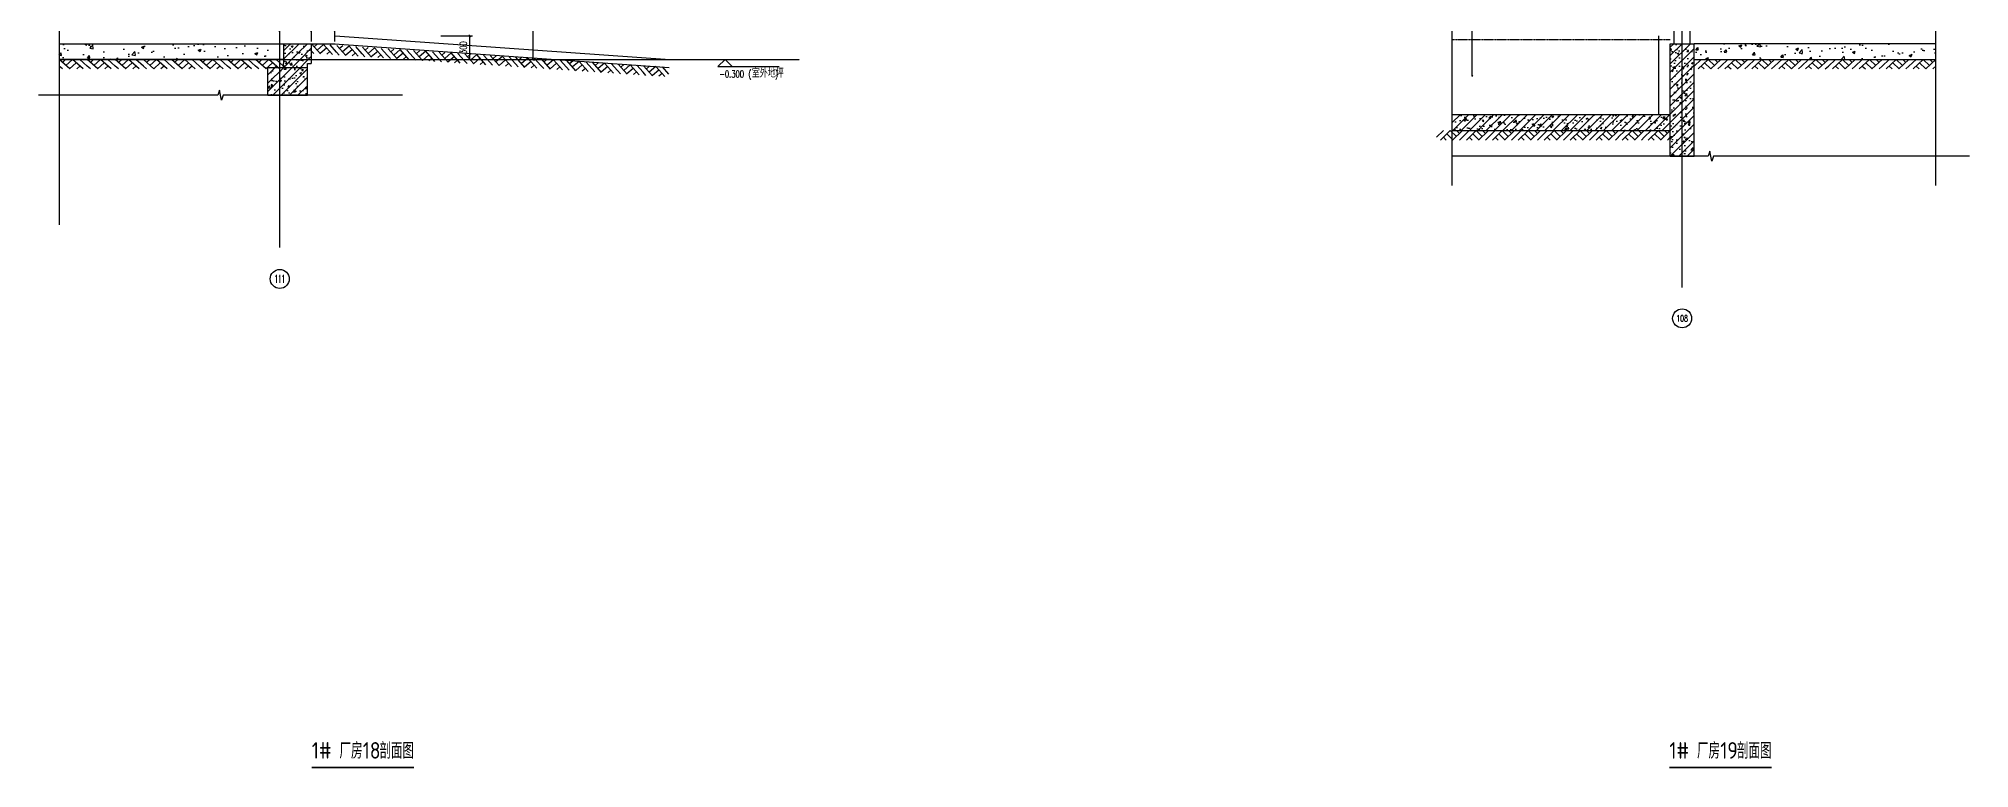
# Model space of a CAD drawing. Extents: x -1899985 to 1774885, y 556286 to 2175695.
# Drawn here: x -1501940 to -1477509, y 558987 to 568222 of the extents above; entities that cross this region are included whole.
import ezdxf
from ezdxf.enums import TextEntityAlignment as Align

# ---------------------------------------------------------------- set-up
doc = ezdxf.new("R2010")
doc.units = 0
doc.header["$LTSCALE"] = 10
doc.header["$MEASUREMENT"] = 0
for name, pattern in [('20剖面图$0$__DASH', [0.35, 0.25, -0.1]), ('20剖面图$0$DASH', [0.35, 0.25, -0.1]), ('20剖面图$0$DOTE', [2.42, 2, -0.2, 0.02, -0.2])]:
    doc.linetypes.add(name, pattern=pattern)
doc.layers.get('Defpoints').update_dxf_attribs({"color": 210})
for name, color, linetype in [('20剖面图$0$A-AXIS-D', 1, 'Continuous'), ('20剖面图$0$A-AXIS-DOTE', 14, '20剖面图$0$DOTE'), ('20剖面图$0$A-AXIS-DP', 126, 'Continuous'), ('20剖面图$0$A-HATCH-1', 252, 'Continuous'), ('20剖面图$0$A-HATCH-2', 251, 'Continuous'), ('20剖面图$0$A-LIN-V', 9, 'Continuous'), ('20剖面图$0$A-SFCE', 30, 'Continuous'), ('20剖面图$0$AS-COLN', 6, 'Continuous'), ('20剖面图$0$AS-WALL', 40, 'Continuous'), ('20剖面图$0$DIM_ELEV', 3, 'Continuous'), ('20剖面图$0$DIM_SYMB', 3, 'Continuous'), ('20剖面图$0$PUB_HATCH', 8, 'Continuous'), ('20剖面图$0$PUB_TEXT', 7, 'Continuous'), ('A-LIN-V', 9, 'Continuous'), ('PUB_TEXT', 7, 'Continuous')]:
    doc.layers.add(name, color=color, linetype=linetype)
doc.styles.add('20剖面图$0$_TCH_AXIS', font='COMPLEX', dxfattribs={"bigfont": 'GBCBIG'})
doc.styles.add('20剖面图$0$_TCH_DIM', font='SIMPLEX', dxfattribs={"bigfont": 'GBCBIG'})
doc.styles.add('20剖面图$0$_TCH_DIM_T3', font='SIMPLEX', dxfattribs={"width": 0.705882, "bigfont": 'GBCBIG'})
doc.styles.add('20剖面图$0$Standard', font='gbenor.shx', dxfattribs={"bigfont": 'gbcbig.shx'})
doc.dimstyles.new('20剖面图$0$_TCH_ARCH&&30', dxfattribs={"dimtxt": 89.25, "dimasz": 30, "dimexe": 30, "dimexo": 30, "dimgap": 37.875, "dimtad": 1, "dimdec": 0, "dimzin": 0, "dimdsep": 46, "dimtxsty": '20剖面图$0$_TCH_DIM_T3', "dimblk": '20剖面图$0$_ArchTick', "dimcen": 0.09, "dimclrt": 7, "dimazin": 2, "dimtfac": 1, "dimtdec": 0, "dimtix": 1, "dimtmove": 2, "dimatfit": 3, "dimfxl": 1, "dimtolj": 1, "dimtzin": 0, "dimarcsym": 0})
pattern_1 = [(45, (0, 0), (-53.0330086, 53.0330086), []), (50, (0, 0), (215.178055, -18.82564), [22.5, -247.5]), (355, (0, 0), (-41.6254, 225.65764), [18, -198]), (100.4514, (17.93, -1.57), (173.552815, 206.831863), [19.122057, -210.342634]), (46.1842, (0, 60), (320.172315, -49.655704), [33.75, -371.25]), (96.6356, (26.68, 55.86), (280.39881, 292.23536), [28.683086, -315.5139]), (351.1842, (0, 60), (280.398584, 292.23558), [27, -297]), (21, (30, 45), (179.072116, -120.785667), [22.5, -247.5]), (326, (30, 45), (72.9946, 217.545014), [18, -198]), (71.4514, (44.92, 34.93), (252.066789, 96.75915), [19.122057, -210.342634]), (37.5, (0, 0), (3.6479566, 99.868156), [0, -195.6, 0, -201, 0, -198.75]), (7.5, (0, 0), (78.920861, 118.3235136), [0, -114.6, 0, -191.1, 0, -75.75]), (327.5, (-66.9, 0), (160.146731, -6.7664615), [0, -75, 0, -234, 0, -310.5]), (317.5, (-96.9, 0), (174.955851, 30.031495), [0, -97.5, 0, -155.4, 0, -220.5])]

# ---------------------------------------------------------------- blocks, each defined once
blk = doc.blocks.new('20剖面图$0$$LinePat$素土夯实')
at = {"color": 0}
for p, q in [((0, -210), (210, 0)), ((120, -300), (420, 0)), ((420, 0), (608, -188)), ((495, -300), (795, 0)), ((615, 0), (705, -90)), ((210, -210), (300, -300)), ((315, -105), (502, -293)), ((705, -300), (795, -210))]:
    blk.add_line(p, q, dxfattribs=at)
blk = doc.blocks.new('20剖面图$0$_ArchTick')
at = {"color": 0, "linetype": 'ByBlock', "const_width": 0.4}
blk.add_lwpolyline([(-0.5, -0.5), (0.5, 0.5)], dxfattribs=at)
blk = doc.blocks.new('*D328')
at = {"layer": '20剖面图$0$A-AXIS-D', "color": 0, "lineweight": -2, "transparency": 16777216}
for p, q in [((-1496052, 582757), (-1495652, 582757)), ((-1495682, 567957), (-1495682, 582757)), ((-1496052, 567957), (-1495652, 567957))]:
    blk.add_line(p, q, dxfattribs=at)
at = {"layer": 'Defpoints', "color": 0, "transparency": 16777216}
for p in [(-1496082, 582757), (-1495682, 582757), (-1496082, 567957)]:
    blk.add_point(p, dxfattribs=at)
at = {"layer": '20剖面图$0$A-AXIS-D', "color": 0, "lineweight": -2, "transparency": 16777216, "xscale": 30, "yscale": 30, "zscale": 30}
for p, rotation in [((-1495682, 582757), 90), ((-1495682, 567957), 270)]:
    blk.add_blockref('20剖面图$0$_ArchTick', p, dxfattribs=dict(at, rotation=rotation))
at = {"layer": '20剖面图$0$A-AXIS-D', "color": 7, "transparency": 16777216, "insert": (-1495765, 575357), "char_height": 89.2, "attachment_point": 5, "rotation": 90, "style": '20剖面图$0$_TCH_DIM_T3'}
blk.add_mtext('\\A1;14800', dxfattribs=at)
blk = doc.blocks.new('*D329')
at = {"layer": '20剖面图$0$A-AXIS-D', "color": 0, "lineweight": -2, "transparency": 16777216}
for p, q in [((-1496852, 568257), (-1496452, 568257)), ((-1496482, 567957), (-1496482, 568257)), ((-1496852, 567957), (-1496452, 567957))]:
    blk.add_line(p, q, dxfattribs=at)
at = {"layer": 'Defpoints', "color": 0, "transparency": 16777216}
for p in [(-1496882, 568257), (-1496482, 568257), (-1496882, 567957)]:
    blk.add_point(p, dxfattribs=at)
at = {"layer": '20剖面图$0$A-AXIS-D', "color": 0, "lineweight": -2, "transparency": 16777216, "xscale": 30, "yscale": 30, "zscale": 30}
for p, rotation in [((-1496482, 568257), 90), ((-1496482, 567957), 270)]:
    blk.add_blockref('20剖面图$0$_ArchTick', p, dxfattribs=dict(at, rotation=rotation))
at = {"layer": '20剖面图$0$A-AXIS-D', "color": 7, "transparency": 16777216, "insert": (-1496565, 568107), "char_height": 89.2, "attachment_point": 5, "rotation": 90, "style": '20剖面图$0$_TCH_DIM_T3'}
blk.add_mtext('\\A1;300', dxfattribs=at)
blk = doc.blocks.new('*D339')
at = {"layer": '20剖面图$0$A-AXIS-DP', "color": 0, "lineweight": -2, "transparency": 16777216}
for p, q in [((-1498489, 568187), (-1498489, 568359)), ((-1498489, 568329), (-1498190, 568329)), ((-1498190, 568187), (-1498190, 568359))]:
    blk.add_line(p, q, dxfattribs=at)
at = {"layer": 'Defpoints', "color": 0, "transparency": 16777216}
for p in [(-1498190, 568329), (-1498489, 568157), (-1498190, 568157)]:
    blk.add_point(p, dxfattribs=at)
at = {"layer": '20剖面图$0$A-AXIS-DP', "color": 0, "lineweight": -2, "transparency": 16777216, "xscale": 30, "yscale": 30, "zscale": 30, "rotation": 180}
blk.add_blockref('20剖面图$0$_ArchTick', (-1498489, 568329), dxfattribs=at)
at = {"layer": '20剖面图$0$A-AXIS-DP', "color": 0, "lineweight": -2, "transparency": 16777216, "xscale": 30, "yscale": 30, "zscale": 30}
blk.add_blockref('20剖面图$0$_ArchTick', (-1498190, 568329), dxfattribs=at)
at = {"layer": '20剖面图$0$A-AXIS-DP', "color": 7, "transparency": 16777216, "insert": (-1498340, 568411), "char_height": 89.2, "attachment_point": 5, "style": '20剖面图$0$_TCH_DIM_T3'}
blk.add_mtext('\\A1;300', dxfattribs=at)
blk = doc.blocks.new('*D340')
at = {"layer": '20剖面图$0$A-AXIS-DP', "color": 0, "lineweight": -2, "transparency": 16777216}
for p, q in [((-1498889, 568187), (-1498889, 568359)), ((-1498889, 568329), (-1498489, 568329)), ((-1498489, 568187), (-1498489, 568359))]:
    blk.add_line(p, q, dxfattribs=at)
at = {"layer": 'Defpoints', "color": 0, "transparency": 16777216}
for p in [(-1498489, 568329), (-1498889, 568157), (-1498489, 568157)]:
    blk.add_point(p, dxfattribs=at)
at = {"layer": '20剖面图$0$A-AXIS-DP', "color": 0, "lineweight": -2, "transparency": 16777216, "xscale": 30, "yscale": 30, "zscale": 30, "rotation": 180}
blk.add_blockref('20剖面图$0$_ArchTick', (-1498889, 568329), dxfattribs=at)
at = {"layer": '20剖面图$0$A-AXIS-DP', "color": 0, "lineweight": -2, "transparency": 16777216, "xscale": 30, "yscale": 30, "zscale": 30}
blk.add_blockref('20剖面图$0$_ArchTick', (-1498489, 568329), dxfattribs=at)
at = {"layer": '20剖面图$0$A-AXIS-DP', "color": 7, "transparency": 16777216, "insert": (-1498689, 568411), "char_height": 89.2, "attachment_point": 5, "style": '20剖面图$0$_TCH_DIM_T3'}
blk.add_mtext('\\A1;400', dxfattribs=at)
blk = doc.blocks.new('20剖面图')
at = {"layer": '20剖面图$0$A-HATCH-1'}
h = blk.add_hatch(dxfattribs=at)
h.set_pattern_fill('混凝土', color=256, scale=50)
h.set_pattern_definition([(50, (0, 0), (358.63009, -31.37607), [37.5, -412.5]), (355, (0, 0), (-69.37567, 376.09607), [30, -330]), (100.4514, (29.9, -2.6), (289.25469, 344.71977), [31.870095, -350.57106]), (46.1842, (0, 100), (533.62052, -82.75951), [56.25, -618.75]), (96.6356, (44.47, 93.1), (467.33135, 487.05894), [47.80514, -525.8565]), (351.1842, (0, 100), (467.33097, 487.0593), [45, -495]), (21, (50, 75), (298.453526, -201.309445), [37.5, -412.5]), (326, (50, 75), (121.65767, 362.57502), [30, -330]), (71.4514, (74.87, 58.22), (420.111314, 161.26525), [31.870095, -350.57106]), (37.5, (0, 0), (6.079928, 166.446927), [0, -326, 0, -335, 0, -331.25]), (7.5, (0, 0), (131.534769, 197.205856), [0, -191, 0, -318.5, 0, -126.25]), (327.5, (-111.5, 0), (266.911218, -11.277436), [0, -125, 0, -390, 0, -517.5]), (317.5, (-161.5, 0), (291.593085, 50.05249), [0, -162.5, 0, -259, 0, -367.5])])
h.paths.add_polyline_path([(-1499039.5, 567957.5), (-1499039.5, 568157.5), (-1501679.9, 568157.5), (-1501679.9, 567957.5)])
h = blk.add_hatch(dxfattribs=at)
h.set_pattern_fill('混凝土', color=256, scale=50)
h.set_pattern_definition([(50, (93409.3, -6e-09), (358.63009, -31.37607), [37.5, -412.5]), (355, (93409.3, -6e-09), (-69.37567, 376.09607), [30, -330]), (100.4514, (93439.2, -2.6), (289.25469, 344.71977), [31.870095, -350.571056]), (46.1842, (93409.3, 100), (533.62052, -82.75951), [56.25, -618.75]), (96.6356, (93453.8, 93.1), (467.33135, 487.05894), [47.80514, -525.8565]), (351.1842, (93409.3, 100), (467.33097, 487.0593), [45, -495]), (21, (93459.3, 75), (298.453526, -201.309445), [37.5, -412.5]), (326, (93459.3, 75), (121.65767, 362.57502), [30, -330]), (71.4514, (93484.2, 58.22), (420.111314, 161.26525), [31.870095, -350.571056]), (37.5, (93409.31, -6e-09), (6.079928, 166.446927), [0, -326, 0, -335, 0, -331.25]), (7.5, (93409.31, -6e-09), (131.534769, 197.205856), [0, -191, 0, -318.5, 0, -126.25]), (327.5, (93297.81, -6e-09), (266.911218, -11.277436), [0, -125, 0, -390, 0, -517.5]), (317.5, (93247.81, -6e-09), (291.593085, 50.05249), [0, -162.5, 0, -259, 0, -367.5])])
h.paths.add_polyline_path([(-1480993.4, 568157.5), (-1480993.4, 567957.5), (-1477933.1, 567957.5), (-1477933.1, 568157.5)])
at = {"layer": '20剖面图$0$PUB_HATCH'}
h = blk.add_hatch(dxfattribs=at)
h.set_pattern_fill('钢筋混凝土', color=256, scale=30, style=0)
h.set_pattern_definition(pattern_1)
h.paths.add_polyline_path([(-1498839.5, 567907.5), (-1498672.8, 567990.8), (-1498639.5, 568157.5), (-1498839.5, 568157.5)])
h = blk.add_hatch(dxfattribs=at)
h.set_pattern_fill('钢筋混凝土', color=256, scale=30, style=0)
h.set_pattern_definition(pattern_1)
h.paths.add_polyline_path([(-1498672.8, 567990.8), (-1498539.5, 567907.5), (-1498489.7, 567907.5), (-1498489.7, 568157.5), (-1498639.5, 568157.5)])
h = blk.add_hatch(dxfattribs=at)
h.set_pattern_fill('钢筋混凝土', color=256, scale=30, style=0)
h.set_pattern_definition(pattern_1)
h.paths.add_polyline_path([(-1480993.4, 566735.3), (-1480993.4, 568157.5), (-1481293.4, 568157.5), (-1481293.4, 566735.3)])
h = blk.add_hatch(dxfattribs=at)
h.set_pattern_fill('钢筋混凝土', color=256, scale=30, style=0)
h.set_pattern_definition(pattern_1)
h.paths.add_polyline_path([(-1498539.5, 567507.5), (-1498539.5, 567857.5), (-1499039.5, 567857.5), (-1499039.5, 567507.5)])
h = blk.add_hatch(dxfattribs=at)
h.set_pattern_fill('钢筋混凝土', color=256, scale=30, style=0)
h.set_pattern_definition(pattern_1)
h.paths.add_polyline_path([(-1498539.5, 567857.5), (-1498539.5, 567907.5), (-1498672.8, 567990.8), (-1498839.5, 567907.5), (-1498839.5, 567857.5)])
h = blk.add_hatch(dxfattribs=at)
h.set_pattern_fill('钢筋混凝土', color=256, scale=30, style=0)
h.set_pattern_definition(pattern_1)
h.paths.add_polyline_path([(-1484052.1, 567257.5), (-1484052.1, 567057.5), (-1481293.4, 567057.5), (-1481293.4, 567257.5)])
at = {"layer": '20剖面图$0$A-AXIS-D'}
for centre in [(-1498889.5, 565180.6), (-1481143.4, 564681.9)]:
    blk.add_circle(centre, 120, dxfattribs=at)
at = {"layer": '20剖面图$0$A-AXIS-DOTE'}
for p, q in [((-1498889.5, 565580.6), (-1498889.5, 585146)), ((-1481143.4, 565072.8), (-1481143.4, 585146))]:
    blk.add_line(p, q, dxfattribs=at)
at = {"layer": '20剖面图$0$A-AXIS-DOTE', "linetype": '20剖面图$0$__DASH', "ltscale": 2}
blk.add_line((-1501679.9, 567957.5), (-1492312.2, 567957.5), dxfattribs=at)
at = {"layer": '20剖面图$0$A-LIN-V'}
blk.add_line((-1481443.4, 568257.5), (-1481443.4, 567257.5), dxfattribs=at)
at = {"layer": '20剖面图$0$A-SFCE'}
for p, q in [((-1498488.4, 568157.5), (-1498189.7, 568157.5)), ((-1498196.7, 568157.7), (-1493961.1, 567857.7)), ((-1498189.7, 568257.5), (-1493954, 567957.5))]:
    blk.add_line(p, q, dxfattribs=at)
at = {"layer": '20剖面图$0$A-SFCE', "linetype": '20剖面图$0$DASH'}
blk.add_line((-1481293.4, 568207.5), (-1484052.1, 568207.5), dxfattribs=at)
at = {"layer": '20剖面图$0$AS-COLN'}
for p, q in [((-1498839.5, 568157.5), (-1498639.5, 568157.5)), ((-1498839.5, 568157.5), (-1498839.5, 567907.5)), ((-1498639.5, 568157.5), (-1498489.7, 568157.5)), ((-1498489.7, 568157.5), (-1498489.7, 567907.5)), ((-1481293.4, 566735.3), (-1481293.4, 568157.5)), ((-1481293.4, 568157.5), (-1480993.4, 568157.5)), ((-1480993.4, 566735.3), (-1480993.4, 568157.5)), ((-1499039.5, 567507.5), (-1499039.5, 567857.5)), ((-1499039.5, 567857.5), (-1498539.5, 567857.5)), ((-1498839.5, 567907.5), (-1498839.5, 567907.5)), ((-1498839.5, 567857.5), (-1498839.5, 567907.5)), ((-1498839.5, 567857.5), (-1498539.5, 567857.5)), ((-1498539.5, 567857.5), (-1498539.5, 567907.5)), ((-1498539.5, 567907.5), (-1498489.7, 567907.5)), ((-1498539.5, 567507.5), (-1498539.5, 567857.5)), ((-1499039.5, 567507.5), (-1498539.5, 567507.5)), ((-1481293.4, 566735.3), (-1480993.4, 566735.3))]:
    blk.add_line(p, q, dxfattribs=at)
for points in [[(-1501679.9, 568157.5), (-1498839.5, 568157.5), (-1498839.5, 567957.5), (-1501679.9, 567957.5)], [(-1480993.4, 567957.5), (-1477933.1, 567957.5), (-1477933.1, 568157.5), (-1480993.4, 568157.5)], [(-1484052.1, 567057.5), (-1481293.4, 567057.5), (-1481293.4, 567257.5), (-1484052.1, 567257.5)]]:
    blk.add_lwpolyline(points, dxfattribs=at)
at = {"layer": '20剖面图$0$AS-WALL'}
for p, q in [((-1481243.4, 568157.5), (-1481243.4, 571937.5)), ((-1481043.4, 568157.5), (-1481043.4, 571937.5))]:
    blk.add_line(p, q, dxfattribs=at)
at = {"layer": '20剖面图$0$DIM_ELEV'}
for p, q in [((-1493464, 567957.5), (-1493164, 567957.5)), ((-1493254, 567957.5), (-1493344, 567867.5)), ((-1493344, 567867.5), (-1492567.6, 567867.5)), ((-1493254, 567957.5), (-1493164, 567867.5))]:
    blk.add_line(p, q, dxfattribs=at)
at = {"layer": '20剖面图$0$DIM_SYMB'}
blk.add_line((-1483799.1, 567750.8), (-1483799.1, 569188.7), dxfattribs=at)
for points in [[(-1501679.9, 584475.8), (-1501679.9, 575203.5), (-1501616.9, 575180.6), (-1501742.9, 575158.4), (-1501679.9, 575136), (-1501679.9, 565863.8)], [(-1484052.1, 566363.1), (-1484052.1, 572116.7), (-1484115.1, 572139.7), (-1483989.1, 572161.9), (-1484052.1, 572184.2), (-1484052.1, 577937.9)], [(-1477933.1, 566363.1), (-1477933.1, 572116.7), (-1477996.1, 572139.7), (-1477870.1, 572161.9), (-1477933.1, 572184.2), (-1477933.1, 577937.9)], [(-1497337.6, 567507.5), (-1499605.2, 567507.5), (-1499628.1, 567444.5), (-1499650.4, 567570.5), (-1499672.7, 567507.5), (-1501940.3, 567507.5)], [(-1477508.8, 566735.3), (-1480746.7, 566735.3), (-1480769.6, 566672.3), (-1480791.8, 566798.3), (-1480814.2, 566735.3), (-1484052.1, 566735.3)]]:
    blk.add_lwpolyline(points, dxfattribs=at)
at = {"layer": '20剖面图$0$DIM_SYMB', "const_width": 12}
blk.add_lwpolyline([(-1483799.1, 567744.8, 1), (-1483799.1, 567756.8, 1)], format="xyb", close=True, dxfattribs=at)
at = {"layer": '20剖面图$0$DIM_SYMB', "const_width": 21}
for points in [[(-1498483.3, 558997.7), (-1497188.8, 558997.7)], [(-1481305.3, 558997.7), (-1480010.2, 558997.7)]]:
    blk.add_lwpolyline(points, dxfattribs=at)
at = {"layer": '20剖面图$0$A-HATCH-1', "xscale": -0.4466037234561359, "yscale": 0.4, "zscale": 0.4, "rotation": 359.9999999589236}
for p in [(-1501324.8, 567957.5), (-1500969.8, 567957.5), (-1500614.7, 567957.5), (-1500259.7, 567957.5), (-1499904.6, 567957.5), (-1499549.6, 567957.5), (-1499194.5, 567957.5), (-1498839.5, 567957.5)]:
    blk.add_blockref('20剖面图$0$$LinePat$素土夯实', p, dxfattribs=at)
at = {"layer": '20剖面图$0$A-HATCH-1', "yscale": 0.4, "zscale": 0.4}
for p, xscale in [((-1480993.4, 567957.5), 0.4277130979109163), ((-1480653.3, 567957.5), 0.4277130979109163), ((-1480313.3, 567957.5), 0.4277130979109163), ((-1479973.3, 567957.5), 0.4277130979109163), ((-1479633.2, 567957.5), 0.4277130979109163), ((-1479293.2, 567957.5), 0.4277130979109163), ((-1478953.2, 567957.5), 0.4277130979109163), ((-1478613.1, 567957.5), 0.4277130979109163), ((-1478273.1, 567957.5), 0.4277130979109163), ((-1484252.1, 567057.5), 0.4135186485075316), ((-1483923.3, 567057.5), 0.4135186485075316), ((-1483594.6, 567057.5), 0.4135186485075316), ((-1483265.9, 567057.5), 0.4135186485075316), ((-1482937.1, 567057.5), 0.4135186485075316), ((-1482608.4, 567057.5), 0.4135186485075316), ((-1482279.6, 567057.5), 0.4135186485075316), ((-1481950.9, 567057.5), 0.4135186485075316), ((-1481622.1, 567057.5), 0.4135186485075316)]:
    blk.add_blockref('20剖面图$0$$LinePat$素土夯实', p, dxfattribs=dict(at, xscale=xscale))
at = {"layer": '20剖面图$0$A-HATCH-2', "xscale": -0.4076604020977829, "yscale": 0.4, "zscale": 0.4, "rotation": 356.2120458871717}
for p in [(-1498165.1, 568136), (-1497841.7, 568114.6), (-1497518.3, 568093.2), (-1497194.9, 568071.8), (-1496871.5, 568050.4), (-1496548.1, 568029), (-1496224.8, 568007.6), (-1495901.4, 567986.2), (-1495578, 567964.8), (-1495254.6, 567943.3), (-1494931.2, 567921.9), (-1494607.9, 567900.5), (-1494284.5, 567879.1), (-1493961.1, 567857.7)]:
    blk.add_blockref('20剖面图$0$$LinePat$素土夯实', p, dxfattribs=at)
at = {"layer": '20剖面图$0$PUB_TEXT', "style": '20剖面图$0$_TCH_DIM', "width": 0.705882}
for s, height, p in [('-0.300', 89.25, (-1493326.9, 567731)), ('(', 89.2, (-1492957.9, 567731)), (')', 89.2, (-1492621, 567731))]:
    blk.add_text(s, height=height, dxfattribs=at).set_placement(p)
at = {"layer": '20剖面图$0$PUB_TEXT', "style": '20剖面图$0$_TCH_DIM'}
blk.add_text('室外地坪', height=101.28, dxfattribs=at).set_placement((-1492915.9, 567731))
at = {"layer": '20剖面图$0$PUB_TEXT', "style": '20剖面图$0$_TCH_AXIS'}
for s, height, width, p, p2 in [('111', 100.8, 1.333333, (-1498956.7, 565130.2), (-1498822.3, 565130.2)), ('108', 82.42, 1.332168, (-1481216.6, 564640.7), (-1481070.2, 564640.7))]:
    blk.add_text(s, height=height, dxfattribs=dict(at, width=width)).set_placement(p, p2, align=Align.FIT)
at = {"layer": 'PUB_TEXT', "style": '20剖面图$0$Standard'}
for s, height, p in [('1#', 210, (-1498483.3, 559109.7)), ('厂房', 202.55, (-1498133.3, 559109.7)), ('18', 210, (-1497838.4, 559109.7)), ('剖面图', 202.55, (-1497628.4, 559109.7)), ('1#', 210, (-1481305.3, 559109.7)), ('厂房', 202.55, (-1480955.3, 559109.7)), ('19', 210, (-1480660.5, 559109.7)), ('剖面图', 202.55, (-1480449.8, 559109.7))]:
    blk.add_text(s, height=height, dxfattribs=at).set_placement(p)
at = {"layer": '20剖面图$0$A-AXIS-D'}
for p1, p2, picture, middle in [((-1496082.3, 567957.5), (-1496082.3, 582757.5), '*D328', (-1495764.8, 575357.5)), ((-1496882.3, 567957.5), (-1496882.3, 568257.5), '*D329', (-1496564.8, 568107.5))]:
    dim = blk.add_aligned_dim(p1=p1, p2=p2, distance=-400, dimstyle='20剖面图$0$_TCH_ARCH&&30', dxfattribs=at)
    dim.commit()
    dim.dimension.update_dxf_attribs({"geometry": picture, "text_midpoint": middle})
at = {"layer": '20剖面图$0$A-AXIS-DP'}
for p1, p2, picture, middle in [((-1498889.5, 568157.5), (-1498489.4, 568157.5), '*D340', (-1498689.5, 568411.4)), ((-1498489.4, 568157.5), (-1498189.7, 568157.5), '*D339', (-1498339.5, 568411.4))]:
    dim = blk.add_aligned_dim(p1=p1, p2=p2, distance=171.4, dimstyle='20剖面图$0$_TCH_ARCH&&30', dxfattribs=at)
    dim.commit()
    dim.dimension.update_dxf_attribs({"geometry": picture, "text_midpoint": middle})

msp = doc.modelspace()

# ---------------------------------------------------------------- block references
at = {"layer": 'A-LIN-V'}
msp.add_blockref('20剖面图', (0, 0), dxfattribs=at)

doc.saveas('drawing.dxf')
